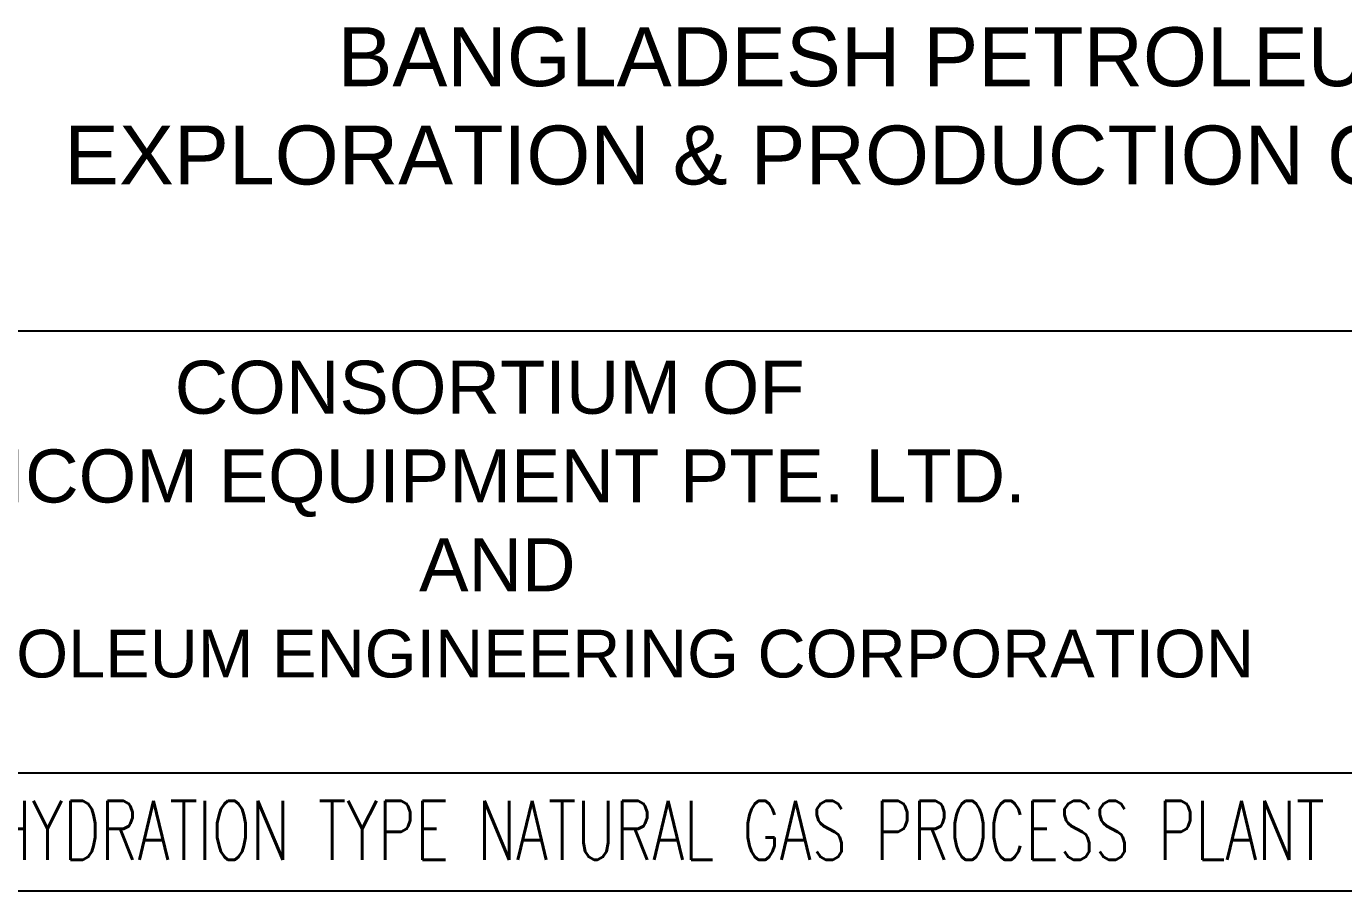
# Model space of a CAD drawing. Header units: inches. Extents: x -49881 to 95347, y -45374 to 27845.
# Drawn here: x 32397 to 35023, y -40353 to -38629 of the extents above; entities that cross this region are included whole.
import ezdxf

# ---------------------------------------------------------------- set-up
doc = ezdxf.new("R2010")
doc.units = ezdxf.units.IN
doc.header["$MEASUREMENT"] = 0
doc.layers.add('TEG BORDER', color=7, linetype='Continuous')
doc.styles.add('HZTXT', font='simplexs.shx', dxfattribs={"width": 0.7, "bigfont": 'hztxt.shx'})
doc.styles.get("Standard").update_dxf_attribs({"font": 'arial.ttf'})

# ---------------------------------------------------------------- blocks, each defined once
blk = doc.blocks.new('240 BORDER A2')
at = {"layer": 'TEG BORDER', "color": 0}
blk.add_line((489, 61), (589, 61), dxfattribs=at)
at = {"layer": 'TEG BORDER'}
for p, q in [((489, 46), (589, 46)), ((489, 42), (589, 42))]:
    blk.add_line(p, q, dxfattribs=at)
at = {"color": 7, "linetype": 'Continuous', "lineweight": -3}
for s, height, p in [('BANGLADESH PETROLEUM', 2, (533.503, 69.307)), ('EXPLORATION & PRODUCTION CO. LTD', 2, (524.228, 65.97)), ('CONSORTIUM OF', 1.8, (527.98, 58.188)), ('ZICOM EQUIPMENT PTE. LTD.', 1.8, (520.671, 55.176)), ('AND', 1.8, (536.271, 52.163)), ('SINOPEC PETROLEUM ENGINEERING CORPORATION', 1.62, (505.755, 49.237))]:
    blk.add_text(s, height=height, dxfattribs=at).set_placement(p)
at = {"linetype": 'Continuous', "lineweight": -3, "style": 'HZTXT', "width": 0.7}
blk.add_text('60 MMSCFD SILICAGEL DEHYDRATION TYPE NATURAL GAS PROCESS PLANT', height=2, dxfattribs=at).set_placement((497.505, 43.049))

msp = doc.modelspace()

# ---------------------------------------------------------------- block references
at = {"xscale": 58.778876177409, "yscale": 58.778876177409, "zscale": 58.778876177409}
msp.add_blockref('240 BORDER A2', (1658.4, -42822.2), dxfattribs=at)

doc.saveas('drawing.dxf')
